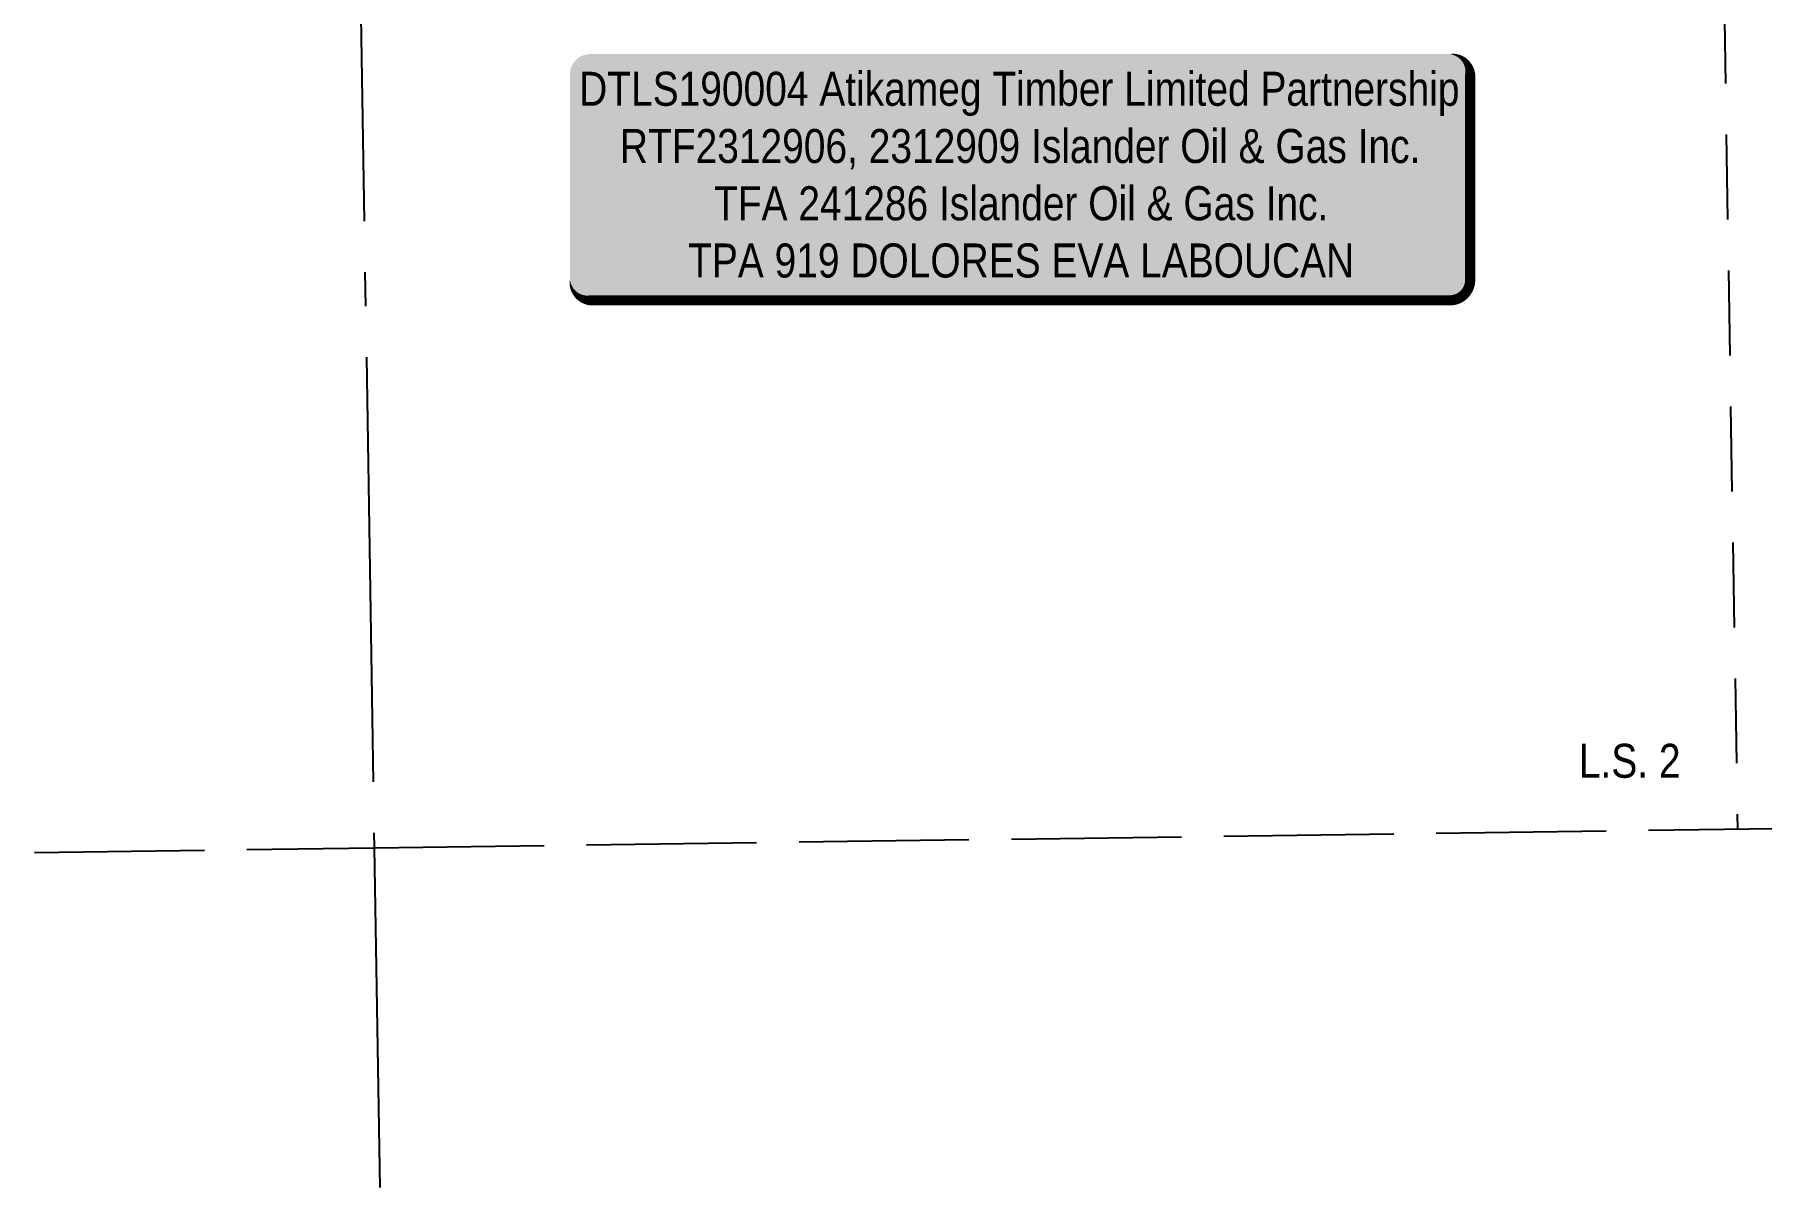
# Model space of a CAD drawing. Extents: x 566948 to 570896, y 6215744 to 6219043.
# Drawn here: x 568779 to 569287, y 6216227 to 6216566 of the extents above; entities that cross this region are included whole.
import ezdxf

# ---------------------------------------------------------------- set-up
doc = ezdxf.new("R2010")
doc.units = 0
doc.header["$LTSCALE"] = 5
for name, pattern in [('foc-LSD', [8, 5, -3]), ('foc-QUARTERLINE', [33, 25, -3, 2, -3]), ('foc-UNSURVEYED', [12.5, 10, -2.5])]:
    doc.linetypes.add(name, pattern=pattern)
for name, color, linetype in [('L-QSEC', 8, 'foc-QUARTERLINE'), ('L-SECLBL', 7, 'Continuous'), ('L-SECTION-LSD', 7, 'foc-LSD'), ('L-USEC', 7, 'foc-UNSURVEYED')]:
    doc.layers.add(name, color=color, linetype=linetype)
doc.styles.add('100L', font='ARIALN.TTF', dxfattribs={"height": 11})
doc.styles.add('80', font='ARIALN.TTF', dxfattribs={"height": 10})

# ---------------------------------------------------------------- blocks, each defined once
blk = doc.blocks.new('*U434')
h = blk.add_hatch(color=255)
edge = h.paths.add_edge_path()
edge.add_line((-126.5, -37), (126.5, -37))
edge.add_arc((126.5, -31), 6, 270, 360)
edge.add_line((132.5, -31), (132.5, 29.5))
edge.add_arc((126.5, 29.5), 6, 0, 90)
edge.add_line((126.5, 35.5), (-126.5, 35.5))
edge.add_arc((-126.5, 29.5), 6, 90, 180)
edge.add_line((-132.5, 29.5), (-132.5, -31))
edge.add_arc((-126.5, -31), 6, 180, 270)
at = {"color": 44, "flags": 128}
blk.add_lwpolyline([(-126.5, -37, 3, 3, 0), (126.5, -37, 3, 3, 0.414214), (132.5, -31, 3, 3, 0), (132.5, 29.5, 3, 0, 0.414214), (126.5, 35.5, 0, 0, 0), (-126.5, 35.5, 0, 0, 0.414214), (-132.5, 29.5, 0, 0, 0), (-132.5, -31, 0, 3, 0.414214)], format="xyseb", close=True, dxfattribs=at)
at = {"color": 44, "style": '80'}
blk.add_attdef('ENTER_TEXT_001', (-35.99, -5), '', height=10, dxfattribs=at)

msp = doc.modelspace()

# ---------------------------------------------------------------- linework, layer by layer
at = {"layer": 'L-QSEC'}
for p, q in [((568866.101, 6217131.23), (568879.008, 6216326.978)), ((568879.008, 6216326.978), (568880.612, 6216227.037))]:
    msp.add_line(p, q, dxfattribs=at)
at = {"layer": 'L-SECTION-LSD'}
msp.add_line((569267.119, 6217136.705), (569280.101, 6216332.461), dxfattribs=at)
at = {"layer": 'L-USEC'}
for p, q in [((568879.008, 6216326.978), (569681.195, 6216337.943)), ((568779.062, 6216325.612), (568879.008, 6216326.978))]:
    msp.add_line(p, q, dxfattribs=at)

# ---------------------------------------------------------------- block references
at = {"layer": 'L-SECLBL'}
ref = msp.add_blockref('*U434', (569069.026, 6216524.982), dxfattribs=dict(at, xscale=0.99955397, yscale=0.99955397, zscale=0.99955397))
ref.add_attrib('ENTER_TEXT_001', 'DTLS190004 Atikameg Timber Limited Partnership', (568939.313, 6216545.235), dxfattribs={"layer": '0', "color": 44, "height": 9.99554, "style": '80'})
ref.add_attrib('ENTER_TEXT_002', 'RTF2312906, 2312909 Islander Oil & Gas Inc.', (568951.306, 6216528.399), dxfattribs={"layer": '0', "color": 44, "height": 9.99554, "style": '80'})
ref.add_attrib('ENTER_TEXT_003', 'TFA 241286 Islander Oil & Gas Inc.', (568978.981, 6216511.562), dxfattribs={"layer": '0', "color": 44, "height": 9.99554, "style": '80'})
ref.add_attrib('ENTER_TEXT_004', 'TPA 919 DOLORES EVA LABOUCAN', (568971.365, 6216494.726), dxfattribs={"layer": '0', "color": 44, "height": 9.99554, "style": '80'})

# ---------------------------------------------------------------- next in the draw order: texts
at = {"layer": 'L-SECTION-LSD', "insert": (569231.307, 6216357.553), "char_height": 9.99554, "attachment_point": 1, "style": '100L', "bg_fill": 3, "box_fill_scale": 1.5, "bg_fill_color": 256, "bg_fill_transparency": 0}
msp.add_mtext_dynamic_manual_height_columns('\\pi2.1395;L.S. 2', width=30.63975, gutter_width=54.975, heights=[0], dxfattribs=at)

doc.saveas('drawing.dxf')
